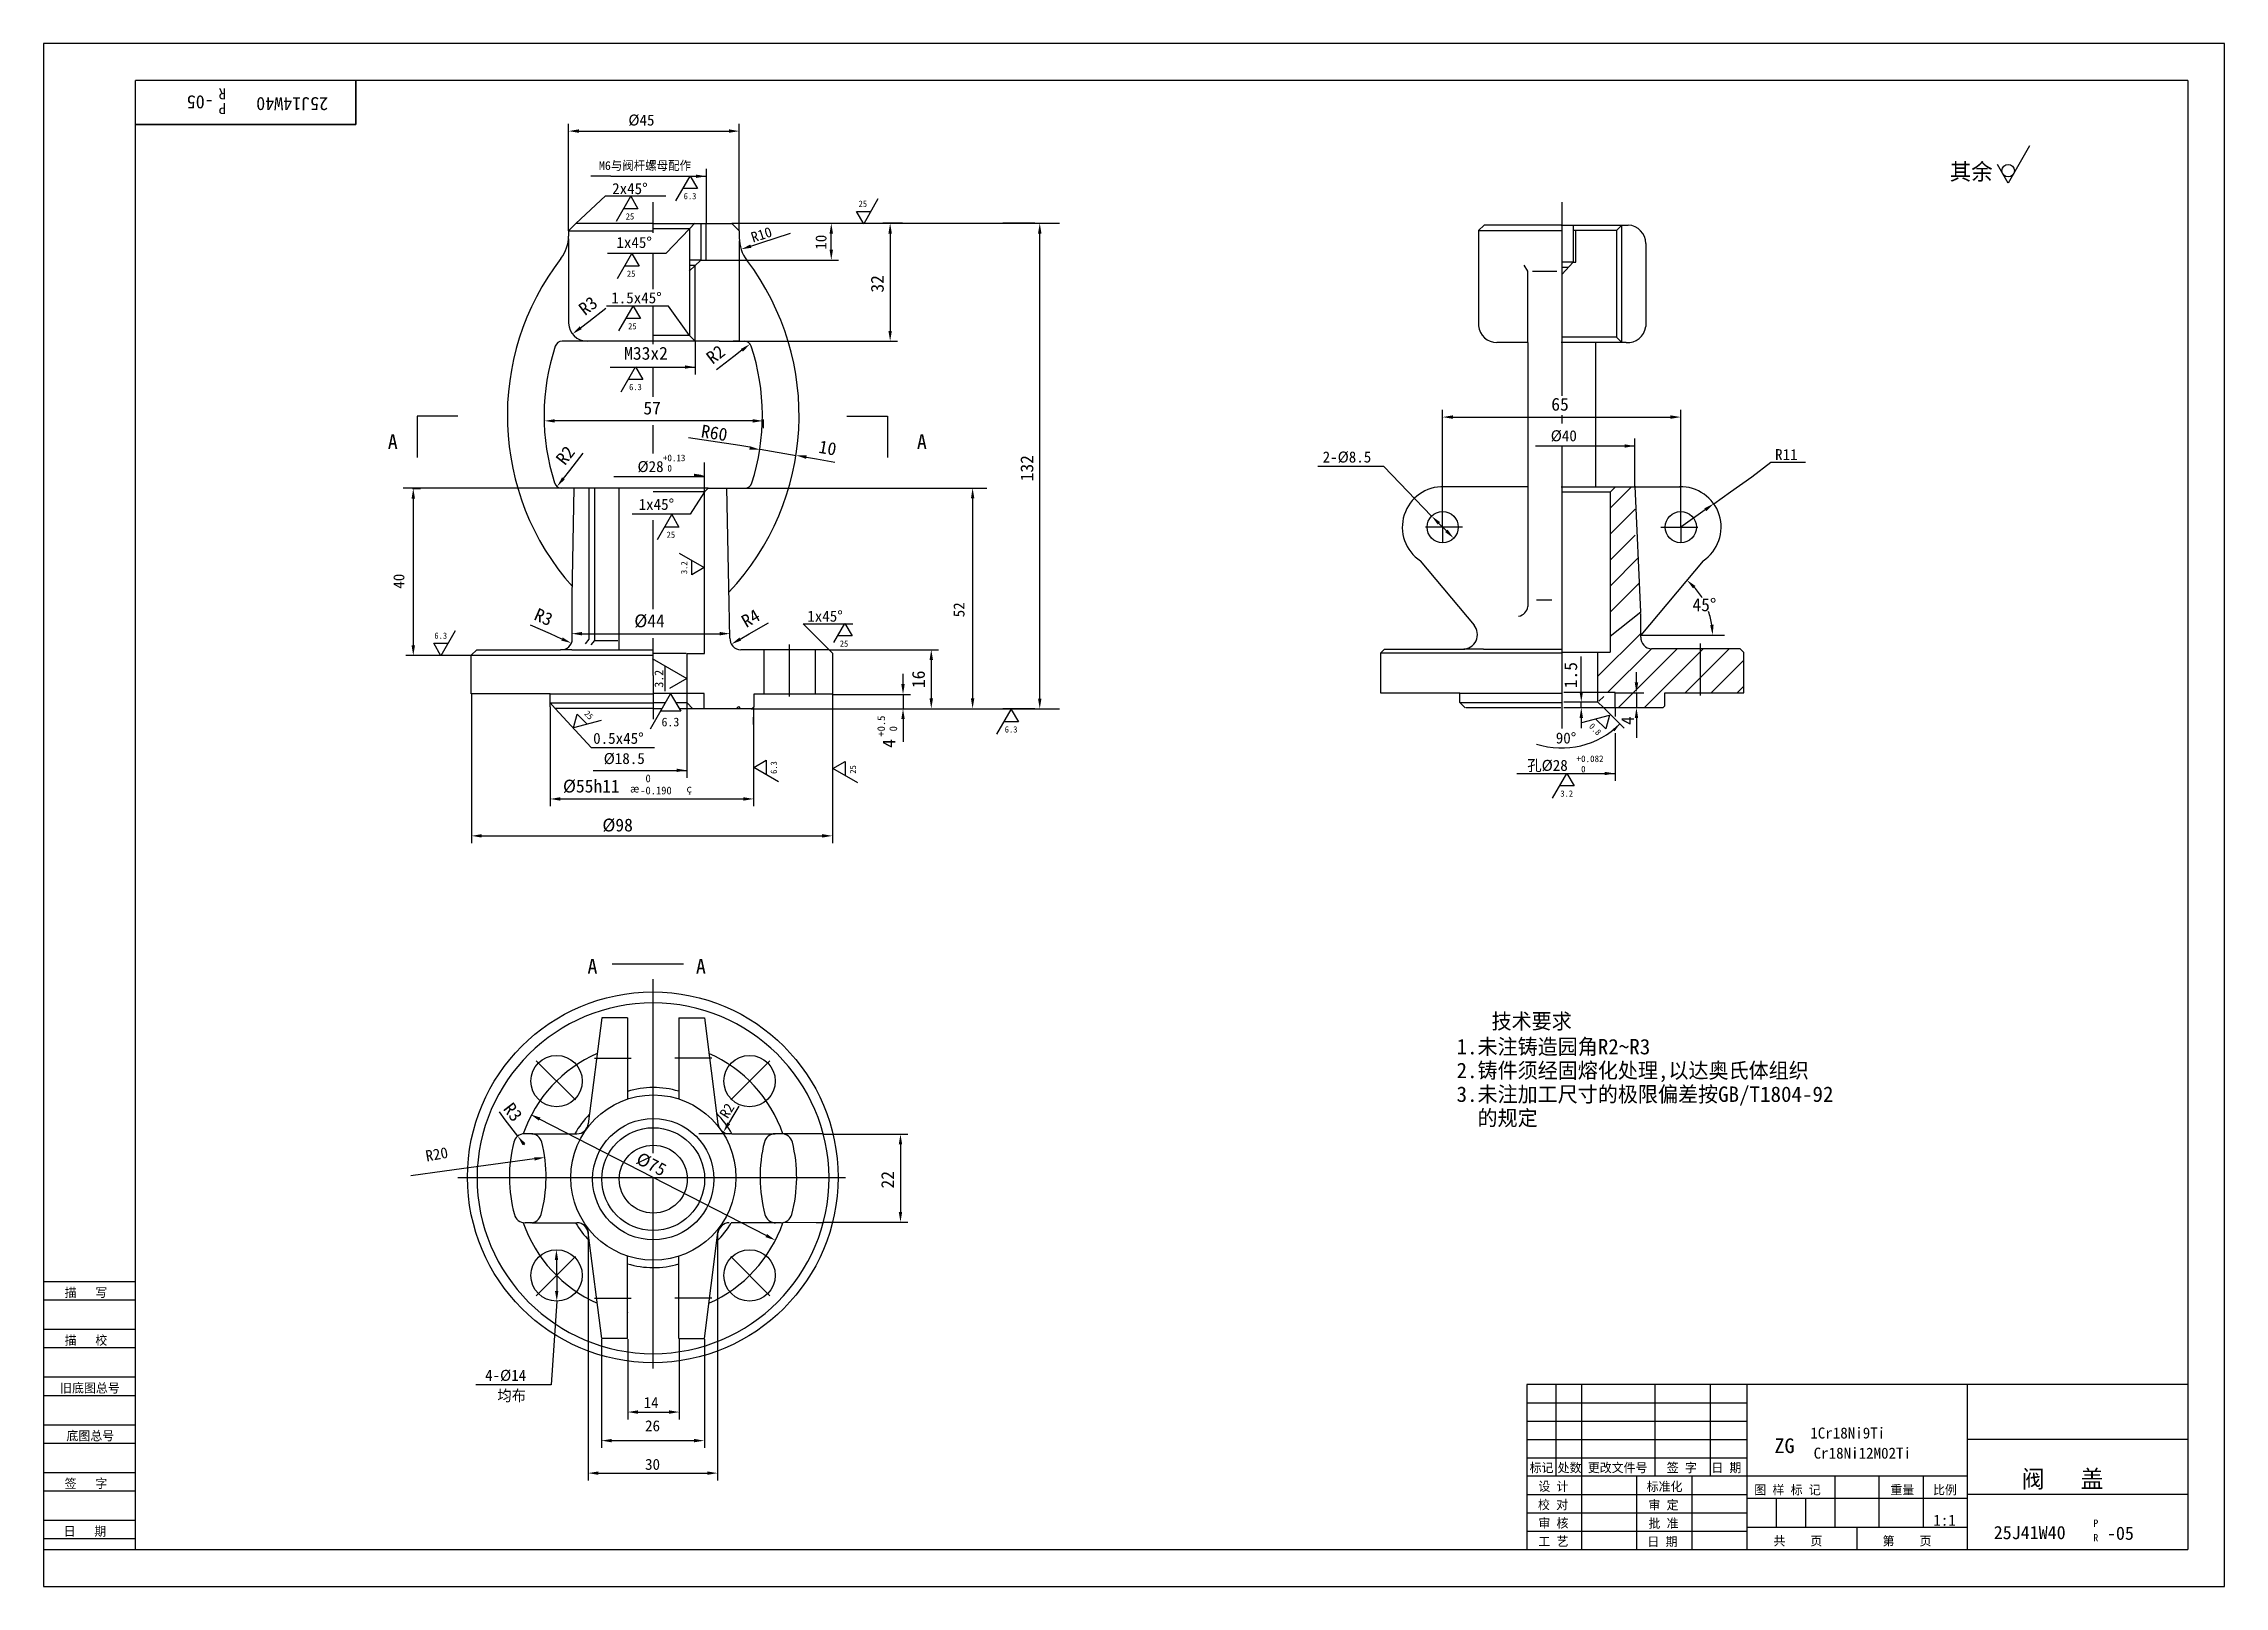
# Model space of a CAD drawing. Header units: metres. Extents: x 0 to 594, y 0 to 420.
import ezdxf

# ---------------------------------------------------------------- set-up
doc = ezdxf.new("R2010")
doc.units = ezdxf.units.M
for name, color, linetype in [('C', 6, 'Continuous'), ('D', 1, 'Continuous'), ('FL', 5, 'Continuous'), ('HA', 5, 'Continuous'), ('T', 7, 'Continuous'), ('TL', 4, 'Continuous')]:
    doc.layers.add(name, color=color, linetype=linetype)

# ---------------------------------------------------------------- blocks, each defined once
blk = doc.blocks.new('TUKUN2')
at = {"layer": 'FL'}
for p, q in [((0, 420), (0, 0)), ((594, 420), (0, 420)), ((594, 0), (594, 420)), ((0, 78), (25, 78)), ((0, 70), (25, 70)), ((0, 65), (25, 65)), ((0, 57), (25, 57)), ((412, 30), (412, 55)), ((419, 10), (419, 55)), ((439, 30), (439, 55)), ((454, 30), (454, 55)), ((0, 52), (25, 52)), ((404, 50), (464, 50)), ((0, 44), (25, 44)), ((404, 45), (464, 45)), ((0, 39), (25, 39)), ((404, 40), (464, 40)), ((0, 31), (25, 31)), ((404, 35), (464, 35)), ((449, 10), (449, 30)), ((0, 26), (25, 26)), ((404, 25), (464, 25)), ((0, 18), (25, 18)), ((404, 20), (464, 20)), ((0, 13), (25, 13)), ((404, 15), (464, 15)), ((0, 0), (594, 0))]:
    blk.add_line(p, q, dxfattribs=at)
at = {"layer": 'TL'}
for p, q in [((25, 10), (25, 410)), ((584, 410), (25, 410)), ((85, 410), (85, 398)), ((584, 410), (584, 10)), ((85, 398), (25, 398)), ((0, 83), (25, 83)), ((404, 55), (404, 10)), ((584, 55), (404, 55)), ((464, 10), (464, 55)), ((524, 10), (524, 55)), ((584, 40), (524, 40)), ((524, 30), (404, 30)), ((434, 10), (434, 30)), ((488, 16), (488, 30)), ((500, 16), (500, 30)), ((512, 16), (512, 30)), ((464, 24), (524, 24)), ((472, 16), (472, 24)), ((480, 16), (480, 24)), ((584, 25), (524, 25)), ((524, 16), (464, 16)), ((494, 10), (494, 16)), ((0, 10), (584, 10))]:
    blk.add_line(p, q, dxfattribs=at)
at = {"layer": 'T'}
for s, p in [('描   写', (5.74, 78.76)), ('描   校', (5.74, 65.76)), ('旧底图总号', (4.49, 52.76)), ('底图总号', (6.22, 39.76)), ('标记', (404.75, 31.07)), ('处数', (412.38, 31.07)), ('更改文件号', (420.61, 31.07)), ('签 字', (442.1, 31.07)), ('日 期', (454.23, 31.07)), ('签   字', (5.74, 26.76)), ('校 对', (407.05, 20.99)), ('设 计', (407.14, 25.99)), ('标准化', (436.65, 25.93)), ('审 定', (437.13, 20.93)), ('图 样 标 记', (465.95, 25.04)), ('重量', (503.03, 25.04)), ('比例', (514.64, 25.04)), ('审 核', (407.14, 15.99)), ('批 准', (437.13, 15.93)), ('日   期', (5.45, 13.76)), ('工 艺', (407.14, 10.99)), ('日 期', (436.84, 10.93)), ('共    页', (471.18, 11.13)), ('第    页', (500.9, 11.13))]:
    blk.add_text(s, height=2.5, dxfattribs=at).set_placement(p)

msp = doc.modelspace()

# ---------------------------------------------------------------- linework, layer by layer
for p, q in [((426.66, 293.49), (432.53, 299.37)), ((426.66, 286.42), (433.53, 293.3)), ((426.66, 279.35), (433.53, 286.22)), ((426.66, 272.28), (434.37, 279.99)), ((426.66, 265.21), (434.67, 273.22)), ((423.36, 247.77), (435.04, 259.45)), ((426.01, 243.34), (437.92, 255.26)), ((428.99, 239.26), (444.99, 255.26)), ((436.06, 239.26), (452.06, 255.26)), ((447.13, 243.26), (459.13, 255.26)), ((454.21, 243.26), (463.11, 252.16)), ((461.28, 243.26), (463.11, 245.09)), ((423.61, 240.95), (424.93, 242.27))]:
    msp.add_line(p, q)
at = {"layer": 'C'}
for p, q in [((166, 368.52), (166, 376.86)), ((413.51, 376.85), (413.51, 338.61)), ((166, 353.15), (166, 362.89)), ((166, 338.15), (166, 348.54)), ((413.51, 338.68), (413.51, 324.12)), ((166, 323.82), (166, 331.95)), ((413.51, 318.85), (413.51, 316.56)), ((413.51, 310.46), (413.51, 233.54)), ((166, 278.83), (166, 290.28)), ((386.46, 288.37), (376.43, 288.37)), ((381.07, 288.37), (381.07, 284.35)), ((440.54, 288.37), (450.57, 288.37)), ((445.93, 288.37), (445.93, 284.35)), ((166, 273.92), (166, 278.83)), ((166, 266), (166, 273.92)), ((166, 247.99), (166, 258.15)), ((203.16, 242.29), (203.16, 256.45)), ((451.27, 242.55), (451.27, 256.71)), ((166, 247.99), (166, 236.08)), ((166, 137.26), (166, 165.34)), ((144.84, 132.45), (134.18, 143.11)), ((150.02, 143.77), (160.08, 143.77)), ((182, 143.77), (171.95, 143.77)), ((187.18, 132.45), (197.84, 143.11)), ((166, 117.93), (166, 137.26)), ((112.85, 111.29), (218.45, 111.29)), ((166, 59.32), (166, 111.35)), ((144.84, 89.77), (134.18, 79.1)), ((187.18, 89.77), (197.84, 79.1)), ((150.02, 78.45), (160.08, 78.45)), ((182, 78.45), (171.95, 78.45))]:
    msp.add_line(p, q, dxfattribs=at)
for centre, start, end in [((166.05, 110.86), 114.02, 160.78), ((166.05, 110.86), 100.78, 100.82), ((165.97, 110.86), 19.22, 65.98), ((166.05, 111.35), 199.22, 245.98), ((165.97, 111.35), 294.02, 340.78), ((166.05, 111.35), 259.18, 259.22)]:
    msp.add_arc(centre, 37.5, start, end, dxfattribs=at)
at = {"layer": 'D'}
for p, q in [((143, 369), (143, 398.19)), ((189.5, 369), (189.5, 398.19)), ((145.8, 396.19), (186.7, 396.19)), ((540.96, 392.19), (535.11, 382.05)), ((535.11, 382.05), (532.18, 387.12)), ((154.49, 383.89), (149.07, 383.89)), ((154.49, 383.89), (180.54, 383.89)), ((172.22, 377.19), (176.12, 383.95)), ((178.08, 380.57), (174.17, 380.57)), ((176.12, 383.95), (178.08, 380.57)), ((180.54, 371.08), (180.54, 385.89)), ((145, 371), (153.03, 378.52)), ((153.03, 378.52), (169.45, 378.52)), ((156.04, 371.67), (159.94, 378.43)), ((161.89, 375.05), (157.99, 375.05)), ((159.94, 378.43), (161.89, 375.05)), ((223.37, 370.95), (221.42, 374.33)), ((221.42, 374.33), (225.32, 374.33)), ((227.27, 377.71), (223.37, 370.95)), ((175.91, 369.58), (169.45, 362.89)), ((180.48, 361.08), (180.48, 370.97)), ((187.43, 371.08), (216.55, 371.08)), ((195.32, 365.74), (203.48, 368.4)), ((216.55, 371.08), (276.75, 371.08)), ((233.91, 371.1), (228.58, 371.1)), ((230.58, 368.3), (230.58, 341.8)), ((269.98, 371.1), (261.23, 371.1)), ((271.33, 241.71), (271.33, 368.3)), ((417.31, 360.52), (417.31, 369.11)), ((429.88, 338.61), (429.88, 370.52)), ((169.45, 362.89), (153.56, 362.89)), ((156.35, 356.07), (160.25, 362.83)), ((160.25, 362.83), (162.2, 359.45)), ((192.65, 364.87), (195.32, 365.74)), ((214.55, 363.88), (214.55, 368.28)), ((162.2, 359.45), (158.3, 359.45)), ((177.41, 359.54), (177.41, 338.91)), ((178.98, 361.08), (179.81, 361.08)), ((179.81, 361.08), (216.55, 361.08)), ((416.59, 360.52), (417.31, 360.52)), ((148.47, 344.37), (153.15, 348)), ((170.23, 348.54), (153.3, 348.54)), ((156.68, 341.78), (160.58, 348.54)), ((162.54, 345.16), (158.63, 345.16)), ((160.58, 348.54), (162.54, 345.16)), ((175.91, 340.58), (170.23, 348.54)), ((146.26, 342.65), (148.47, 344.37)), ((177.49, 339.04), (177.49, 329.95)), ((189.5, 339), (232.58, 339)), ((187.98, 334.8), (183.29, 331.18)), ((190.19, 336.51), (187.98, 334.8)), ((154.34, 331.95), (177.49, 331.95)), ((157.35, 325.21), (161.25, 331.97)), ((163.2, 328.59), (159.3, 328.59)), ((161.25, 331.97), (163.2, 328.59)), ((136.44, 317.3), (136.44, 319.3)), ((193.16, 317.3), (139.24, 317.3)), ((165.95, 316.16), (165.95, 308.4)), ((195.96, 317.68), (195.96, 315.3)), ((381.07, 288.31), (381.07, 320.33)), ((383.87, 318.33), (443.11, 318.33)), ((445.91, 288.31), (445.91, 320.33)), ((189.62, 310.61), (175.61, 312.69)), ((192.38, 310.13), (189.62, 310.61)), ((195.13, 309.64), (205, 307.9)), ((406.36, 310.46), (433.43, 310.46)), ((433.43, 299.47), (433.43, 312.46)), ((141.59, 301.63), (143.32, 303.83)), ((143.32, 303.83), (146.98, 308.48)), ((179.97, 297.98), (179.97, 305.93)), ((207.76, 307.42), (210.52, 306.93)), ((210.52, 306.93), (215.53, 306.05)), ((365.01, 304.9), (347.06, 304.9)), ((378.07, 291.38), (365.01, 304.9)), ((465.26, 302.08), (470.47, 306.05)), ((470.47, 306.05), (479.94, 306.05)), ((141.71, 299), (97.93, 299)), ((100.49, 298.93), (102.69, 298.93)), ((155.33, 302.2), (179.97, 302.2)), ((179.97, 298), (176.14, 291.92)), ((191, 299), (256.93, 299)), ((454.9, 294.74), (459.47, 297.97)), ((459.47, 297.97), (465.26, 302.08)), ((100.69, 296.13), (100.69, 256.21)), ((176.14, 291.92), (160.31, 291.92)), ((167.19, 285.01), (171.09, 291.77)), ((171.09, 291.77), (173.04, 288.39)), ((253.04, 296.2), (253.04, 241.74)), ((452.62, 293.12), (445.93, 288.37)), ((173.04, 288.39), (169.14, 288.39)), ((382.09, 287.35), (380.05, 289.4)), ((173.15, 281.28), (179.91, 277.37)), ((176.53, 275.42), (176.53, 279.32)), ((179.91, 277.37), (176.53, 275.42)), ((138.04, 259.29), (132.61, 261.66)), ((192.18, 259.3), (197.46, 262.33)), ((214, 255), (206.93, 262.07)), ((206.93, 262.07), (220.44, 262.07)), ((215.25, 256.95), (218.24, 262.13)), ((218.24, 262.13), (220.19, 258.75)), ((106.27, 256.74), (110.18, 256.74)), ((108.22, 253.36), (106.27, 256.74)), ((112.13, 260.12), (108.22, 253.36)), ((141.18, 257.91), (138.04, 259.29)), ((146.63, 259.36), (184.16, 259.36)), ((189.76, 257.9), (192.18, 259.3)), ((220.19, 258.75), (216.28, 258.75)), ((435.04, 258.97), (457.81, 258.97)), ((116.58, 253.41), (98.69, 253.41)), ((165.77, 252.63), (175.23, 247.16)), ((169.32, 243.7), (169.32, 250.53)), ((214, 255), (243.78, 255)), ((241.78, 252.2), (241.78, 241.74)), ((418.83, 246.38), (418.83, 253.14)), ((175.23, 247.16), (170.5, 244.43)), ((234.09, 245.63), (234.09, 248.43)), ((418.83, 243.58), (418.83, 246.38)), ((433.86, 246.08), (433.86, 248.88)), ((116.56, 243.11), (116.56, 202.32)), ((137.98, 239.47), (137.98, 240.49)), ((137.98, 239.47), (137.98, 212.37)), ((139.36, 239), (149.11, 228.39)), ((165.33, 233.5), (170.79, 242.96)), ((173.53, 238.23), (168.06, 238.23)), ((170.79, 242.96), (173.53, 238.23)), ((175.23, 240.62), (175.23, 220.16)), ((192.74, 238.94), (236.09, 238.94)), ((193.4, 239.47), (193.4, 212.37)), ((214.86, 243.11), (214.86, 202.32)), ((215.17, 242.83), (236.09, 242.83)), ((234.09, 242.83), (234.09, 238.94)), ((236.09, 238.94), (243.78, 238.94)), ((243.78, 238.94), (255.04, 238.94)), ((255.04, 238.94), (276.75, 238.94)), ((259.66, 232), (263.57, 238.76)), ((269.98, 238.91), (261.23, 238.91)), ((263.57, 238.76), (265.52, 235.38)), ((418.83, 239.2), (418.83, 240.78)), ((424.86, 239.26), (428.39, 235.72)), ((428.03, 243.28), (435.86, 243.28)), ((428.03, 239.22), (428.03, 236.83)), ((433.86, 243.28), (433.86, 239.22)), ((144.3, 233.69), (145.31, 237.46)), ((151.84, 235.71), (144.3, 233.69)), ((145.31, 237.46), (148.07, 234.7)), ((193.4, 234.64), (193.4, 236.64)), ((234.09, 236.14), (234.09, 233.34)), ((234.09, 233.34), (234.09, 230.75)), ((265.52, 235.38), (261.62, 235.38)), ((418.83, 236.4), (418.83, 233.6)), ((418.97, 235.17), (426.51, 237.2)), ((425.5, 233.43), (422.74, 236.18)), ((426.51, 237.2), (425.5, 233.43)), ((428.03, 232.29), (428.03, 219.3)), ((428.39, 235.72), (430.52, 233.6)), ((433.86, 236.42), (433.86, 233.62)), ((433.86, 233.62), (433.86, 231.03)), ((149.11, 228.39), (166.42, 228.39)), ((234.09, 230.75), (234.09, 229.95)), ((149.69, 222.16), (175.23, 222.16)), ((193.42, 222.96), (196.8, 224.91)), ((200.18, 219.06), (193.42, 222.96)), ((196.8, 224.91), (196.8, 221.01)), ((214.98, 222.63), (218.36, 224.58)), ((221.74, 218.72), (214.98, 222.63)), ((218.36, 224.58), (218.36, 220.67)), ((401.3, 221.3), (428.03, 221.3)), ((411, 214.54), (414.91, 221.3)), ((414.91, 221.3), (416.86, 217.92)), ((140.78, 214.37), (190.6, 214.37)), ((416.86, 217.92), (412.95, 217.92)), ((119.36, 204.32), (212.06, 204.32)), ((188.05, 128.45), (189.44, 130.74)), ((125.72, 127.02), (124.18, 129.18)), ((129.13, 122.59), (125.72, 127.02)), ((196.84, 95.49), (135.11, 127.21)), ((186.6, 126.05), (188.05, 128.45)), ((130.84, 120.37), (130.96, 120.21)), ((212.25, 123.12), (235.39, 123.12)), ((233.39, 120.32), (233.39, 101.96)), ((109.22, 113), (100.05, 111.73)), ((133.72, 116.38), (109.22, 113)), ((148.3, 96.62), (148.3, 28.83)), ((183.58, 96.62), (183.58, 28.83)), ((212.25, 99.16), (235.39, 99.16)), ((139.69, 88.85), (139.76, 80.45)), ((139.78, 77.65), (138.23, 54.89)), ((151.92, 67.27), (151.92, 37.67)), ((159.1, 67.27), (159.1, 45.45)), ((173.14, 67.27), (173.14, 45.45)), ((179.97, 67.27), (179.97, 37.67)), ((138.23, 54.89), (117.73, 54.89)), ((161.9, 47.45), (170.34, 47.45)), ((154.72, 39.67), (177.17, 39.67)), ((151.1, 30.83), (180.78, 30.83))]:
    msp.add_line(p, q, dxfattribs=at)
msp.add_circle((535.11, 385.43), 1.69, dxfattribs=at)
for centre, radius, start, end in [((435.04, 258.97), 19.56, 31.13, 41.83), ((435.04, 258.97), 19.56, 8.21, 19.2), ((413.51, 250.61), 22.38, 252, 315)]:
    msp.add_arc(centre, radius, start, end, dxfattribs=at)
for points in [[(145.8, 396.66), (145.8, 395.73), (143, 396.19)], [(186.7, 396.66), (186.7, 395.73), (189.5, 396.19)], [(177.74, 384.34), (180.54, 383.89), (177.74, 383.44)], [(214.08, 368.28), (215.01, 368.28), (214.55, 371.08)], [(230.11, 368.3), (231.05, 368.3), (230.58, 371.1)], [(270.86, 368.3), (271.8, 368.3), (271.33, 371.1)], [(192.8, 364.43), (192.51, 365.32), (189.99, 364.01)], [(214.08, 363.88), (215.01, 363.88), (214.55, 361.08)], [(146.55, 342.28), (145.98, 343.02), (144.05, 340.94)], [(230.11, 341.8), (231.05, 341.8), (230.58, 339)], [(190.48, 336.14), (189.91, 336.88), (192.41, 338.22)], [(174.69, 332.4), (177.49, 331.95), (174.69, 331.5)], [(139.24, 317.76), (139.24, 316.83), (136.44, 317.3)], [(193.16, 317.76), (193.16, 316.83), (195.96, 317.3)], [(383.87, 318.8), (383.87, 317.86), (381.07, 318.33)], [(443.11, 318.8), (443.11, 317.86), (445.91, 318.33)], [(192.23, 309.46), (192.37, 310.38), (195.06, 309.49)], [(430.63, 310.91), (433.43, 310.46), (430.63, 310.01)], [(207.84, 307.88), (207.68, 306.96), (205, 307.9)], [(100.22, 296.13), (101.16, 296.13), (100.69, 298.93)], [(141.95, 301.34), (141.22, 301.92), (139.85, 299.43)], [(177.17, 302.91), (179.97, 302.46), (177.17, 302.01)], [(252.58, 296.2), (253.51, 296.2), (253.04, 299)], [(379.72, 289.07), (380.38, 289.73), (378.07, 291.38)], [(452.89, 292.74), (452.35, 293.5), (454.9, 294.74)], [(381.76, 287.02), (382.43, 287.68), (384.07, 285.36)], [(449.29, 271.67), (449.94, 272.35), (447.6, 273.96)], [(454.87, 261.79), (453.93, 261.73), (454.6, 258.97)], [(100.22, 256.21), (101.16, 256.21), (100.69, 253.41)], [(141, 257.49), (141.37, 258.34), (143.75, 256.79)], [(146.63, 259.83), (146.63, 258.9), (143.83, 259.36)], [(184.16, 259.83), (184.16, 258.9), (186.96, 259.36)], [(189.99, 257.5), (189.52, 258.3), (187.33, 256.5)], [(241.31, 252.2), (242.25, 252.2), (241.78, 255)], [(233.62, 245.63), (234.55, 245.63), (234.09, 242.83)], [(418.36, 243.58), (419.3, 243.58), (418.83, 240.78)], [(433.4, 246.08), (434.33, 246.08), (433.86, 243.28)], [(233.62, 236.14), (234.55, 236.14), (234.09, 238.94)], [(241.31, 241.74), (242.25, 241.74), (241.78, 238.94)], [(252.58, 241.74), (253.51, 241.74), (253.04, 238.94)], [(270.86, 241.71), (271.8, 241.71), (271.33, 238.91)], [(418.36, 236.4), (419.3, 236.4), (418.83, 239.2)], [(433.4, 236.42), (434.33, 236.42), (433.86, 239.22)], [(427.31, 233.31), (429.34, 234.78), (427.87, 232.76)], [(172.43, 222.61), (175.23, 222.16), (172.43, 221.71)], [(425.23, 221.75), (428.03, 221.3), (425.23, 220.85)], [(140.78, 214.84), (140.78, 213.9), (137.98, 214.37)], [(190.6, 214.84), (190.6, 213.9), (193.4, 214.37)], [(119.36, 204.79), (119.36, 203.86), (116.56, 204.32)], [(212.06, 204.79), (212.06, 203.86), (214.86, 204.32)], [(134.9, 126.8), (135.32, 127.63), (132.62, 128.49)], [(187, 125.81), (186.2, 126.3), (185.15, 123.66)], [(130.47, 120.08), (131.21, 120.65), (129.13, 122.59)], [(232.92, 120.32), (233.86, 120.32), (233.39, 123.12)], [(133.78, 115.92), (133.66, 116.85), (136.49, 116.77)], [(232.92, 101.96), (233.86, 101.96), (233.39, 99.16)], [(196.62, 95.08), (197.05, 95.91), (199.33, 94.21)], [(139.23, 88.84), (140.16, 88.85), (139.67, 91.65)], [(139.29, 80.44), (140.22, 80.45), (139.78, 77.65)], [(161.9, 47.92), (161.9, 46.99), (159.1, 47.45)], [(170.34, 47.92), (170.34, 46.99), (173.14, 47.45)], [(154.72, 40.14), (154.72, 39.21), (151.92, 39.67)], [(177.17, 40.14), (177.17, 39.21), (179.97, 39.67)], [(151.1, 31.29), (151.1, 30.36), (148.3, 30.83)], [(180.78, 31.29), (180.78, 30.36), (183.58, 30.83)]]:
    msp.add_solid(points, dxfattribs=at)
at = {"layer": 'HA'}
msp.add_line((435.01, 265.21), (426.66, 258.6), dxfattribs=at)
at = {"layer": 'TL'}
for p, q in [((85, 398), (85, 410)), ((25, 398), (85, 398)), ((145, 371), (143, 369)), ((143, 369), (166, 369)), ((143, 369), (143, 367.63)), ((166, 371), (145, 371)), ((175.91, 369.58), (165.97, 369.58)), ((166, 371), (177.26, 371)), ((177.41, 371.08), (175.91, 369.58)), ((175.91, 369.58), (175.91, 357.83)), ((177.26, 371), (179.01, 371)), ((178.98, 371.08), (178.98, 361.08)), ((179.01, 371), (187.5, 371)), ((187.5, 371), (189.5, 369)), ((189.5, 369), (189.5, 367.1)), ((392.38, 370.61), (390.88, 369.11)), ((390.88, 369.11), (413.56, 369.11)), ((390.88, 369.11), (390.88, 343.21)), ((413.38, 370.61), (392.38, 370.61)), ((413.38, 370.61), (429.88, 370.61)), ((416.59, 370.52), (416.59, 360.52)), ((428.38, 369.11), (416.59, 369.11)), ((429.88, 370.61), (428.38, 369.11)), ((428.38, 369.11), (428.38, 340.11)), ((429.88, 370.61), (431.6, 370.61)), ((142.98, 366.85), (143, 343.92)), ((189.5, 366.28), (189.5, 338.93)), ((436.38, 365.6), (436.38, 342.95)), ((178.98, 361.08), (175.83, 358.1)), ((178.98, 361.08), (175.83, 361.08)), ((175.83, 359.65), (177.41, 359.65)), ((175.91, 357.83), (175.91, 340.58)), ((404.27, 358.07), (403.31, 359.73)), ((404.27, 349.47), (404.27, 358.07)), ((405.53, 358.07), (412.2, 358.07)), ((416.59, 360.52), (413.56, 357.16)), ((416.59, 360.52), (413.56, 360.52)), ((413.56, 359.1), (415.34, 359.1)), ((404.27, 338.68), (404.27, 349.47)), ((148.1, 339), (141.27, 339)), ((177.43, 339), (148.05, 339)), ((175.91, 340.58), (165.97, 340.58)), ((175.91, 340.58), (177.41, 339.08)), ((183.99, 339), (177.43, 339)), ((183.99, 339), (190.83, 339)), ((189.5, 339), (187.86, 339)), ((404.27, 338.61), (395.85, 338.61)), ((404.27, 338.68), (404.27, 299.42)), ((429.88, 338.61), (413.38, 338.61)), ((428.38, 340.11), (413.56, 340.11)), ((422.66, 338.68), (422.66, 299.42)), ((428.38, 340.11), (429.88, 338.61)), ((431.05, 338.6), (429.88, 338.61)), ((112.79, 318.61), (101.74, 318.61)), ((101.74, 318.61), (101.74, 307.36)), ((218.8, 318.61), (229.85, 318.61)), ((229.85, 318.61), (229.85, 307.36)), ((142.13, 299), (141.09, 299)), ((166, 299), (141.71, 299)), ((146.01, 299), (142.13, 299)), ((144, 269.45), (144.55, 299.1)), ((148.52, 298.96), (148.52, 269.59)), ((150.04, 298.96), (150.04, 269.59)), ((156.64, 299.04), (156.64, 270.16)), ((181, 299), (166, 299)), ((180, 298), (166, 298)), ((180, 298), (181, 299)), ((180, 254), (180, 298)), ((181, 299), (186.08, 299)), ((186.08, 299), (189.97, 299)), ((186.74, 267.57), (186.1, 299.11)), ((189.97, 299), (191, 299)), ((393.47, 299.37), (381.13, 299.37)), ((399.01, 299.37), (393.47, 299.37)), ((404.4, 299.37), (399.01, 299.37)), ((404.27, 299.42), (404.27, 266.75)), ((413.37, 299.37), (427.99, 299.37)), ((426.66, 297.91), (413.4, 297.91)), ((428.14, 299.38), (426.66, 297.91)), ((426.66, 297.91), (426.66, 254.35)), ((427.99, 299.37), (433.53, 299.37)), ((435.01, 265.21), (433.52, 299.5)), ((433.53, 299.37), (445.87, 299.37)), ((374.97, 279.19), (389.62, 261.71)), ((451.99, 279.19), (435.04, 258.97)), ((144, 268.54), (144, 269.45)), ((144, 257.94), (144, 268.54)), ((148.52, 269.59), (148.52, 257.84)), ((150.04, 269.59), (150.04, 257.54)), ((156.64, 270.16), (156.64, 255.09)), ((186.94, 258.18), (186.74, 267.57)), ((406.67, 268.61), (410.81, 268.61)), ((435.04, 258.44), (435.04, 264.85)), ((148.52, 257.84), (147.48, 256.62)), ((150.04, 257.54), (149.01, 256.31)), ((149.93, 257.54), (156.37, 257.54)), ((116.46, 253.5), (118.03, 255)), ((116.5, 253.5), (166, 253.5)), ((116.5, 243), (116.5, 253.5)), ((118.03, 255), (140.83, 255)), ((143.89, 255), (140.83, 255)), ((143.89, 255), (166, 255)), ((175, 254), (166, 254)), ((175.25, 243.02), (175.25, 254)), ((175.25, 254), (180, 254)), ((196.16, 255), (189.89, 255)), ((210.17, 255), (196.16, 255)), ((196.16, 254.92), (196.16, 243.06)), ((214, 255), (210.17, 255)), ((210.17, 254.92), (210.17, 243.06)), ((215, 254), (214, 255)), ((215, 243), (215, 254)), ((364.24, 254.14), (365.24, 255.14)), ((364.24, 254.14), (413.46, 254.14)), ((364.24, 243.14), (364.24, 254.14)), ((365.24, 255.14), (386.55, 255.14)), ((392.24, 255.14), (386.83, 255.14)), ((392.24, 255.14), (413.46, 255.14)), ((423.28, 254.26), (413.44, 254.26)), ((426.66, 254.26), (423.28, 254.26)), ((423.36, 243.28), (423.36, 254.26)), ((444.26, 255.26), (438, 255.26)), ((458.28, 255.26), (444.26, 255.26)), ((462.11, 255.26), (458.28, 255.26)), ((463.11, 254.26), (462.11, 255.26)), ((463.11, 243.26), (463.11, 254.26)), ((138, 243), (116.5, 243)), ((138, 243), (166, 243)), ((138, 240.49), (138, 243)), ((138, 240.5), (166, 240.5)), ((138, 240.5), (139.36, 238.99)), ((166, 239), (139.29, 239)), ((175.27, 243.08), (165.99, 243.08)), ((169.37, 240.5), (166, 240.5)), ((166, 239), (168.51, 239)), ((175.25, 240.5), (172.22, 240.5)), ((173.08, 239), (176.75, 239)), ((175.25, 240.5), (175.25, 243.02)), ((176.75, 239), (175.25, 240.5)), ((179.91, 243.08), (175.27, 243.08)), ((176.75, 239), (180, 239)), ((179.91, 239.08), (179.91, 243.08)), ((180, 239), (193, 239)), ((188.76, 239.03), (189.26, 239.53)), ((189.26, 239.53), (189.76, 239.03)), ((193, 239), (193.5, 239.5)), ((193.5, 239.5), (193.5, 243)), ((193.5, 243), (196.16, 243)), ((196.16, 243), (210.17, 243)), ((210.17, 243), (215, 243)), ((385.74, 243.14), (364.24, 243.14)), ((385.74, 243.14), (413.42, 243.14)), ((385.74, 240.61), (385.74, 243.14)), ((385.74, 240.64), (413.46, 240.64)), ((385.78, 240.61), (387.24, 239.18)), ((413.24, 239.14), (387.38, 239.14)), ((423.37, 243.34), (414.1, 243.34)), ((423.36, 240.76), (414.11, 240.76)), ((414.11, 239.26), (424.86, 239.26)), ((423.36, 240.76), (423.36, 243.28)), ((424.86, 239.26), (423.36, 240.76)), ((428.02, 243.34), (423.37, 243.34)), ((424.86, 239.26), (428.11, 239.26)), ((428.02, 239.34), (428.02, 243.34)), ((428.11, 239.26), (441.11, 239.26)), ((441.11, 239.26), (441.61, 239.76)), ((441.61, 239.76), (441.61, 243.26)), ((441.61, 243.26), (444.26, 243.26)), ((444.26, 243.26), (458.28, 243.26)), ((458.28, 243.26), (463.11, 243.26)), ((154.9, 169.46), (174.27, 169.46)), ((152.01, 154.74), (148.34, 125.92)), ((159.01, 154.74), (152.01, 154.74)), ((159.01, 154.74), (159.01, 132.76)), ((173.01, 154.74), (173.01, 132.76)), ((173.01, 154.74), (180.01, 154.74)), ((180.01, 154.74), (183.68, 125.92)), ((132.77, 123.21), (130.96, 123.21)), ((133.02, 123.21), (145.27, 123.21)), ((186.76, 123.21), (178.5, 123.21)), ((187.49, 123.21), (186.76, 123.21)), ((187.49, 123.21), (199.23, 123.21)), ((198.95, 123.21), (199.23, 123.21)), ((201.04, 123.21), (198.95, 123.21)), ((210.43, 123.21), (201.21, 123.21)), ((212.26, 123.21), (210.43, 123.21)), ((133.02, 99), (131.12, 99)), ((133.02, 99), (145.27, 99)), ((152.01, 67.47), (148.34, 96.3)), ((180.01, 67.47), (183.68, 96.3)), ((199.38, 99), (187.28, 99)), ((198.95, 99), (199.38, 99)), ((200.88, 99), (198.95, 99)), ((210.43, 99), (201.63, 99.1)), ((212.26, 99), (210.43, 99)), ((159.01, 67.47), (159.01, 89.93)), ((173.01, 67.47), (173.01, 89.88)), ((159.01, 67.47), (152.01, 67.47)), ((173.01, 67.47), (180.01, 67.47))]:
    msp.add_line(p, q, dxfattribs=at)
for points in [[(436.38, 365.6, 0.4), (431.6, 370.61, 0.4)], [(143, 343.92, 0.41), (148.05, 339, 0.41)], [(390.88, 343.21, 0.39), (395.85, 338.61, 0.39)], [(431.05, 338.6, 0.4), (436.38, 342.95, 0.4)], [(401.75, 264.15, 0.34), (404.27, 266.75, 0.34)], [(140.83, 255, 0.43), (144, 257.94, 0.43)], [(186.94, 258.18, 0.43), (189.89, 255, 0.43)], [(435.04, 258.44, 0.43), (438, 255.26, 0.43)]]:
    msp.add_lwpolyline(points, format="xyb", dxfattribs=at)
msp.add_lwpolyline([(148.05, 339), (142.49, 339)], dxfattribs=at)
for centre, radius in [((381.07, 288.37), 4.25), ((445.93, 288.37), 4.25), ((165.93, 111.36), 50.47), ((139.72, 137.57), 7), ((192.3, 137.57), 7), ((166.09, 111.29), 22.5), ((166.05, 110.86), 16.5), ((166.05, 110.86), 14), ((166.05, 110.86), 9.25), ((139.72, 84.65), 7), ((192.3, 84.65), 7)]:
    msp.add_circle(centre, radius, dxfattribs=at)
for centre, radius, start, end in [((133, 367.63), 10, 322.32, 0), ((199.5, 367.1), 10, 180, 217.2), ((196.31, 318.73), 70, 142.32, 221.7), ((135.78, 318.73), 70, 316.65, 37.2), ((141.27, 337), 2, 90, 161.64), ((190.83, 337), 2, 18.36, 90), ((196.31, 318.73), 60, 161.64, 197.8), ((135.78, 318.73), 60, 342.2, 18.36), ((141.09, 301), 2, 197.8, 270), ((191, 301), 2, 270, 342.2), ((381.07, 288.37), 11, 88.01, 236.57), ((445.93, 288.37), 11, 303.43, 91.99), ((386.55, 259.14), 4, 270, 39.96), ((166.05, 110.86), 48, 90.05, 179.49), ((165.97, 110.86), 48, 0.51, 89.95), ((166.09, 111.29), 24.5, 73.58, 106.79), ((166.09, 111.29), 24.5, 135.29, 150.89), ((145.27, 126.31), 3.1, 270, 352.75), ((166.09, 111.29), 24.5, 29.11, 45.28), ((186.76, 126.31), 3.1, 187.25, 270), ((166.05, 111.41), 39.17, 165.92, 195.07), ((130.96, 120.21), 3, 90, 165.92), ((132.77, 120.21), 3, 14.08, 90), ((97.69, 111.41), 39.17, 344.93, 14.08), ((234.31, 111.41), 39.17, 165.92, 195.07), ((199.23, 120.21), 3, 90, 165.92), ((201.04, 120.21), 3, 14.08, 90), ((165.95, 111.41), 39.17, 344.93, 14.08), ((166.05, 111.35), 48, 180.07, 269.95), ((165.97, 111.35), 48, 270.05, 359.93), ((131.12, 102), 3, 195.07, 270), ((132.62, 102), 3, 270, 344.93), ((199.38, 102), 3, 195.07, 270), ((200.88, 102), 3, 270, 344.93), ((166.09, 111.29), 24.5, 210.1, 224.53), ((145.27, 95.9), 3.1, 7.25, 90), ((166.09, 111.29), 24.5, 314.9, 329.9), ((186.76, 95.9), 3.1, 90, 172.75), ((166.09, 111.29), 24.5, 253.21, 286.42)]:
    msp.add_arc(centre, radius, start, end, dxfattribs=at)

# ---------------------------------------------------------------- block references
at = {"layer": 'D'}
msp.add_blockref('TUKUN2', (0, 0), dxfattribs=at)

# ---------------------------------------------------------------- texts
for s, height, rotation, p in [('-05', 3.6, 180, (46.33, 405.88)), ('R', 3, 180, (49.7, 407.83)), ('25J14W40', 3.6, 180, (77.5, 405.41)), ('P', 3, 180, (49.7, 403.8)), ('R10', 2.8, 18.02, (193.24, 365.81)), ('10', 3, 90, (213.24, 363.9)), ('32', 3.5, 90, (228.83, 352.21)), ('R3', 3.5, 37.81, (147.47, 345.81)), ('R2', 3.5, 37.7, (182.22, 332.56)), ('R60', 3.5, 351.14, (178.9, 312.86)), ('R2', 3.5, 51.8, (142, 304.98)), ('10', 3.5, 350, (210.91, 308.64)), ('132', 3.5, 90, (269.58, 300.84)), ('40', 3, 90, (98.26, 271.61)), ('3.2', 1.7, 90, (175.3, 275.59)), ('52', 3, 90, (250.83, 263.82)), ('R3', 3.5, 336.41, (133.31, 263.26)), ('R4', 3.5, 29.91, (191.39, 260.86)), ('1.5', 3.5, 90, (417.69, 244.5)), ('3.2', 2.38, 90, (168.78, 244.67)), ('16', 3.5, 90, (240.03, 244.56)), ('25', 1.7, 315, (147.1, 237.42)), ('+0.5', 2.1, 90, (229.19, 231.34)), (' 0', 2.1, 90, (232.48, 231.34)), ('0.8', 1.7, 315, (420.79, 233.99)), ('4', 3.5, 90, (433.23, 234.52)), ('4', 3.5, 90, (231.99, 228.29)), ('6.3', 1.7, 90, (199.73, 221.18)), ('25', 1.7, 90, (221.29, 221.25)), ('R3', 3.5, 307.61, (125, 129.95)), ('R2', 2.8, 58.75, (186.32, 127.17)), ('R20', 3, 10, (104.33, 115.65)), ('%%C75', 3.5, 332.8, (161.07, 115.3)), ('22', 3.5, 90, (231.64, 108.31))]:
    msp.add_text(s, height=height, rotation=rotation, dxfattribs=at).set_placement(p)
for s, height, p in [('%%c45', 3, (159.28, 397.7)), ('M6与阀杆螺母配作', 2.4, (151.24, 385.6)), ('其余', 4.5, (519.19, 382.89)), ('2x45%%d', 3, (154.86, 379.03)), ('6.3', 1.7, (174.34, 377.64)), ('25', 1.7, (221.99, 375.56)), ('25', 1.7, (158.56, 372.12)), ('1x45%%d', 3, (156.02, 364.38)), ('25', 1.7, (158.88, 356.52)), ('1.5x45%%d', 3, (154.61, 349.3)), ('25', 1.7, (159.21, 342.23)), ('M33x2', 3.5, (158.13, 333.95)), ('6.3', 1.7, (159.47, 325.66)), ('57', 3.5, (163.37, 319.05)), ('65', 3.5, (410.66, 320.08)), ('%%c40', 3, (410.51, 311.75)), ('A', 4, (93.74, 309.61)), ('A', 4, (237.86, 309.61)), ('2-%%c8.5', 3, (348.39, 305.96)), ('R11', 3, (471.62, 306.61)), ('%%c28', 3, (161.76, 303.37)), ('+0.13', 1.8, (168.69, 306.32)), (' 0', 1.8, (168.69, 303.5)), ('1x45%%d', 3, (162.07, 293.07)), ('25', 1.7, (169.71, 285.46)), ('45%%d', 3.5, (449.1, 265.49)), ('%%c44', 3.5, (160.9, 261.11)), ('1x45%%d', 3, (208.01, 262.63)), ('6.3', 1.7, (106.44, 257.97)), ('25', 1.7, (216.86, 255.82)), ('0.5x45%%d', 3, (149.69, 229.37)), ('6.3', 2.38, (168.3, 234.13)), ('6.3', 1.7, (261.79, 232.45)), ('90%%D', 3, (411.88, 229.46)), ('%%c18.5', 3, (152.56, 223.88)), ('+0.082', 1.8, (417.55, 224.41)), (' 0', 2.1, (162.51, 218.92)), ('孔%%C28', 3, (404.14, 222.01)), (' 0', 1.8, (417.55, 221.59)), ('%%c55h11', 3.5, (141.46, 216.12)), ('%%230', 2.1, (159.71, 216.12)), ('-0.190', 2.1, (162.51, 215.63)), ('%%231', 2.1, (175.11, 216.12)), ('3.2', 1.7, (413.13, 214.99)), ('%%c98', 3.5, (152.2, 205.52)), ('A', 4, (148.13, 166.79)), ('A', 4, (177.67, 166.79)), ('           技术要求            ', 4.2, (362.96, 151.77)), ('1.未注铸造园角R2%%126R3           ', 4.2, (384.86, 144.83)), ('2.铸件须经固熔化处理,以达奥氏体组织', 4.2, (384.86, 138.36)), ('3.未注加工尺寸的极限偏差按GB/T1804-92', 4.2, (384.86, 131.89)), ('  的规定', 4.2, (384.86, 125.42)), ('4-%%c14', 3, (120.25, 55.95)), ('均布', 3, (123.59, 50.46)), ('14', 3, (163.42, 48.52)), ('26', 3, (163.82, 42.21)), ('1Cr18Ni9Ti', 3, (481.21, 40.25)), ('ZG', 4, (471.46, 36.29)), ('Cr18Ni12M02Ti', 3, (482.12, 34.77)), ('30', 3, (163.82, 31.72)), ('阀   盖', 4.8, (538.79, 26.85)), ('1:1', 3, (514.72, 16.5)), ('P', 2, (558.29, 16.2)), ('25J41W40', 3.6, (531.17, 12.85)), ('R', 2, (558.29, 12.24)), ('-05', 3.6, (562.01, 12.67))]:
    msp.add_text(s, height=height, dxfattribs=at).set_placement(p)

doc.saveas('drawing.dxf')
